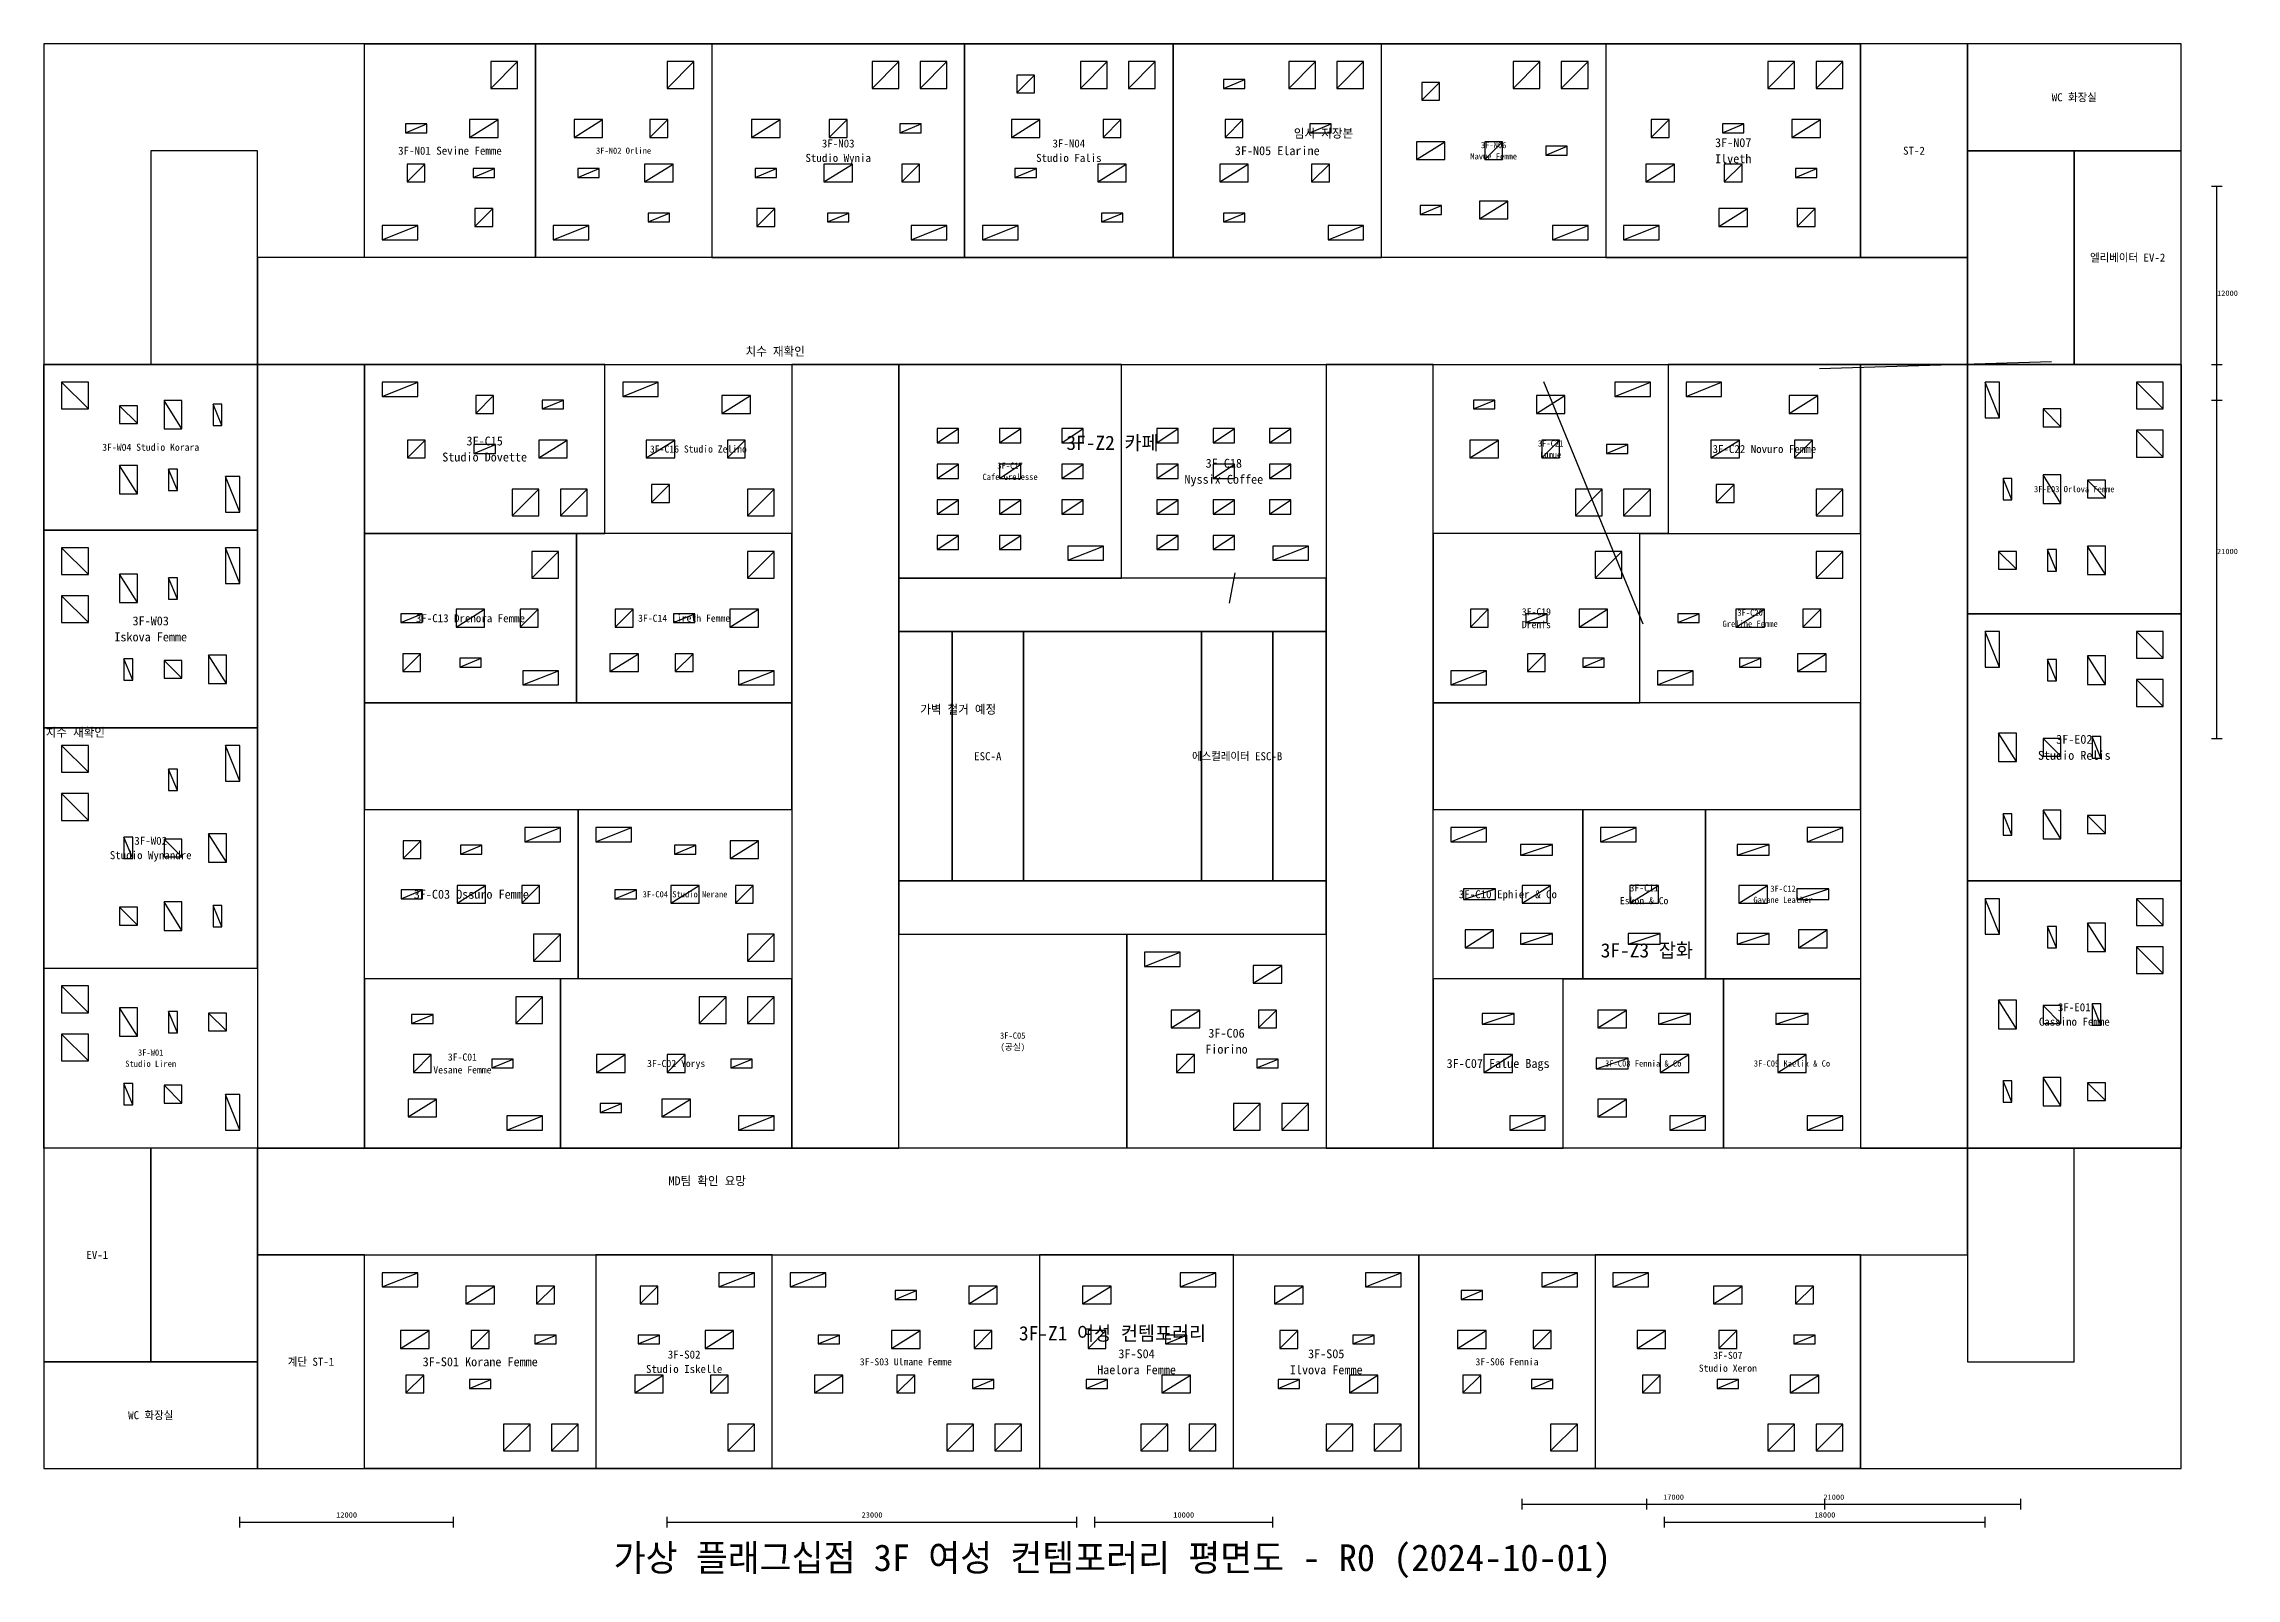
# Model space of a CAD drawing. Header units: millimetres. Extents: x 0 to 123089, y -6150 to 80000.
import ezdxf
from ezdxf.enums import TextEntityAlignment as Align

# ---------------------------------------------------------------- set-up
doc = ezdxf.new("R2010")
doc.units = ezdxf.units.MM
for name, color, linetype in [('A-EXTR-OTLN', 4, 'Continuous'), ('E-S', 5, 'Continuous'), ('ELEV', 4, 'Continuous'), ('LAYER_17', 6, 'Continuous'), ('MEMO', 1, 'Continuous'), ('STR', 9, 'Continuous'), ('TEMP', 2, 'Continuous'), ('WALL', 5, 'Continuous'), ('ZONE-TXT', 7, 'Continuous'), ('구획', 6, 'Continuous'), ('도면명', 1, 'Continuous'), ('매장명', 2, 'Continuous'), ('시설명', 6, 'Continuous'), ('임시', 1, 'Continuous'), ('존', 2, 'Continuous'), ('집기', 2, 'Continuous'), ('편의시설', 6, 'Continuous')]:
    doc.layers.add(name, color=color, linetype=linetype)

# ---------------------------------------------------------------- blocks, each defined once
blk = doc.blocks.new('카운터')
blk.add_line((-1000, -400), (1000, 400))
blk.add_lwpolyline([(-1000, -400), (1000, -400), (1000, 400), (-1000, 400)], close=True)
blk = doc.blocks.new('피팅룸')
blk.add_line((-750, -750), (750, 750))
blk.add_lwpolyline([(-750, -750), (750, -750), (750, 750), (-750, 750)], close=True)
at = {"flags": 1}
for tag, p in [('D', (-750, 1160)), ('W', (-750, 1040)), ('TYPE', (-750, 920)), ('FIXTURE_ID', (-750, 800))]:
    blk.add_attdef(tag, p, '', height=100, dxfattribs=at)
blk = doc.blocks.new('진열테이블')
blk.add_line((-800, -500), (800, 500))
blk.add_lwpolyline([(-800, -500), (800, -500), (800, 500), (-800, 500)], close=True)
at = {"flags": 1}
for tag, p in [('W', (-800, 790)), ('TYPE', (-800, 670)), ('D', (-800, 910)), ('FIXTURE_ID', (-800, 550))]:
    blk.add_attdef(tag, p, '', height=100, dxfattribs=at)
blk = doc.blocks.new('마네킹')
blk.add_line((-500, -500), (500, 500))
blk.add_lwpolyline([(-500, -500), (500, -500), (500, 500), (-500, 500)], close=True)
at = {"flags": 1}
for tag, p in [('W', (-500, 790)), ('TYPE', (-500, 670)), ('D', (-500, 910)), ('FIXTURE_ID', (-500, 550))]:
    blk.add_attdef(tag, p, '', height=100, dxfattribs=at)
blk = doc.blocks.new('행거_01')
blk.add_line((-600, -250), (600, 250))
blk.add_lwpolyline([(-600, -250), (600, -250), (600, 250), (-600, 250)], close=True)
at = {"flags": 1}
for tag, p in [('W', (-600, 540)), ('TYPE', (-600, 420)), ('D', (-600, 660)), ('FIXTURE_ID', (-600, 300))]:
    blk.add_attdef(tag, p, '', height=100, dxfattribs=at)
blk = doc.blocks.new('쇼케이스')
blk.add_line((-900, -300), (900, 300))
blk.add_lwpolyline([(-900, -300), (900, -300), (900, 300), (-900, 300)], close=True)
at = {"flags": 1}
for tag, p in [('W', (-900, 590)), ('TYPE', (-900, 470)), ('D', (-900, 710)), ('FIXTURE_ID', (-900, 350))]:
    blk.add_attdef(tag, p, '', height=100, dxfattribs=at)
blk = doc.blocks.new('식탁_4인')
blk.add_line((-600, -400), (600, 400))
blk.add_lwpolyline([(-600, -400), (600, -400), (600, 400), (-600, 400)], close=True)
at = {"flags": 1}
for tag, p in [('W', (-600, 690)), ('TYPE', (-600, 570)), ('D', (-600, 810)), ('FIXTURE_ID', (-600, 450))]:
    blk.add_attdef(tag, p, '', height=100, dxfattribs=at)

msp = doc.modelspace()

# ---------------------------------------------------------------- linework, layer by layer
at = {"layer": 'A-EXTR-OTLN'}
msp.add_lwpolyline([(120000, 0), (120000, 80000), (0, 80000), (0, 0)], close=True, dxfattribs=at)
at = {"layer": 'E-S'}
for points in [[(55000, 33000), (55000, 47000), (51000, 47000), (51000, 33000)], [(69000, 33000), (69000, 47000), (65000, 47000), (65000, 33000)]]:
    msp.add_lwpolyline(points, close=True, dxfattribs=at)
at = {"layer": 'ELEV'}
for points in [[(120000, 62000), (120000, 74000), (114000, 74000), (114000, 62000)], [(6000, 6000), (6000, 18000), (0, 18000), (0, 6000)]]:
    msp.add_lwpolyline(points, close=True, dxfattribs=at)
at = {"layer": 'LAYER_17'}
for points in [[(12000, 62000), (12000, 74000), (6000, 74000), (6000, 62000)], [(114000, 62000), (114000, 74000), (108000, 74000), (108000, 62000)], [(108000, 62000), (108000, 68000), (12000, 68000), (12000, 62000)], [(18000, 18000), (18000, 62000), (12000, 62000), (12000, 18000)], [(48000, 18000), (48000, 62000), (42000, 62000), (42000, 18000)], [(78000, 18000), (78000, 62000), (72000, 62000), (72000, 18000)], [(108000, 18000), (108000, 62000), (102000, 62000), (102000, 18000)], [(72000, 47000), (72000, 50000), (48000, 50000), (48000, 47000)], [(51000, 33000), (51000, 47000), (48000, 47000), (48000, 33000)], [(65000, 33000), (65000, 47000), (55000, 47000), (55000, 33000)], [(72000, 33000), (72000, 47000), (69000, 47000), (69000, 33000)], [(42000, 37000), (42000, 43000), (18000, 43000), (18000, 37000)], [(102000, 37000), (102000, 43000), (78000, 43000), (78000, 37000)], [(72000, 30000), (72000, 33000), (48000, 33000), (48000, 30000)], [(12000, 6000), (12000, 18000), (6000, 18000), (6000, 6000)], [(108000, 12000), (108000, 18000), (12000, 18000), (12000, 12000)], [(114000, 6000), (114000, 18000), (108000, 18000), (108000, 6000)]]:
    msp.add_lwpolyline(points, close=True, dxfattribs=at)
at = {"layer": 'STR'}
for points in [[(108000, 68000), (108000, 80000), (102000, 80000), (102000, 68000)], [(18000, 0), (18000, 12000), (12000, 12000), (12000, 0)]]:
    msp.add_lwpolyline(points, close=True, dxfattribs=at)
at = {"layer": 'TEMP'}
for p, q in [((121700, 72000), (122300, 72000)), ((122000, 60000), (122000, 72000)), ((121700, 62000), (122300, 62000)), ((122000, 41000), (122000, 62000)), ((121700, 60000), (122300, 60000)), ((121700, 41000), (122300, 41000)), ((83000, -2300), (83000, -1700)), ((83000, -2000), (100000, -2000)), ((90000, -2300), (90000, -1700)), ((90000, -2000), (111000, -2000)), ((100000, -2300), (100000, -1700)), ((111000, -2300), (111000, -1700)), ((11000, -3300), (11000, -2700)), ((11000, -3000), (23000, -3000)), ((23000, -3300), (23000, -2700)), ((35000, -3300), (35000, -2700)), ((35000, -3000), (58000, -3000)), ((58000, -3300), (58000, -2700)), ((59000, -3300), (59000, -2700)), ((59000, -3000), (69000, -3000)), ((69000, -3300), (69000, -2700)), ((91000, -3300), (91000, -2700)), ((91000, -3000), (109000, -3000)), ((109000, -3300), (109000, -2700))]:
    msp.add_line(p, q, dxfattribs=at)
at = {"layer": 'WALL'}
for p, q in [((108000, 80000), (102000, 80000)), ((102000, 80000), (102000, 68000)), ((108000, 68000), (108000, 80000)), ((120000, 80000), (108000, 80000)), ((108000, 80000), (108000, 74000)), ((120000, 74000), (120000, 80000)), ((108000, 74000), (120000, 74000)), ((120000, 74000), (114000, 74000)), ((114000, 74000), (114000, 62000)), ((120000, 62000), (120000, 74000)), ((102000, 68000), (108000, 68000)), ((114000, 62000), (120000, 62000)), ((6000, 18000), (0, 18000)), ((0, 18000), (0, 6000)), ((6000, 6000), (6000, 18000)), ((18000, 12000), (12000, 12000)), ((12000, 12000), (12000, 0)), ((18000, 0), (18000, 12000)), ((0, 6000), (6000, 6000)), ((12000, 6000), (0, 6000)), ((0, 6000), (0, 0)), ((12000, 0), (12000, 6000)), ((0, 0), (12000, 0)), ((12000, 0), (18000, 0))]:
    msp.add_line(p, q, dxfattribs=at)
at = {"layer": '구획'}
for p, q in [((12000, 41600), (0, 41600)), ((0, 41600), (0, 28100)), ((12000, 28100), (12000, 41600)), ((93300, 27500), (93300, 37000)), ((93300, 37000), (102000, 37000)), ((102000, 37000), (102000, 27500)), ((48000, 18000), (48000, 30000)), ((48000, 30000), (60800, 30000)), ((60800, 30000), (60800, 18000)), ((0, 28100), (12000, 28100)), ((102000, 27500), (93300, 27500)), ((60800, 18000), (48000, 18000)), ((102000, 12000), (87100, 12000)), ((87100, 12000), (87100, 0)), ((102000, 0), (102000, 12000)), ((87100, 0), (102000, 0))]:
    msp.add_line(p, q, dxfattribs=at)
for points in [[(27600, 68000), (18000, 68000), (18000, 80000), (27600, 80000)], [(37500, 80000), (37500, 68000), (27600, 68000), (27600, 80000)], [(37500, 68000), (51700, 68000), (51700, 80000), (37500, 80000)], [(51700, 68000), (63400, 68000), (63400, 80000), (51700, 80000)], [(75100, 80000), (63400, 80000), (63400, 68000), (75100, 68000)], [(75100, 80000), (87700, 80000), (87700, 68000), (75100, 68000)], [(102000, 80000), (87700, 80000), (87700, 68000), (102000, 68000)], [(0, 62000), (0, 52700), (12000, 52700), (12000, 62000)], [(31500, 52500), (31500, 62000), (42000, 62000), (42000, 52500)], [(48000, 50000), (60500, 50000), (60500, 62000), (48000, 62000)], [(91200, 62000), (91200, 52500), (78000, 52500), (78000, 62000)], [(102000, 52500), (102000, 62000), (91200, 62000), (91200, 52500)], [(0, 41600), (12000, 41600), (12000, 52700), (0, 52700)], [(29900, 43000), (29900, 52500), (18000, 52500), (18000, 43000)], [(29900, 52500), (29900, 43000), (42000, 43000), (42000, 52500)], [(89600, 43000), (89600, 52500), (78000, 52500), (78000, 43000)], [(89600, 43000), (89600, 52500), (102000, 52500), (102000, 43000)], [(108000, 48000), (108000, 33000), (120000, 33000), (120000, 48000)], [(30000, 27500), (18000, 27500), (18000, 37000), (30000, 37000)], [(30000, 27500), (30000, 37000), (42000, 37000), (42000, 27500)], [(86400, 37000), (86400, 27500), (78000, 27500), (78000, 37000)], [(93300, 27500), (86400, 27500), (86400, 37000), (93300, 37000)], [(60800, 18000), (60800, 30000), (72000, 30000), (72000, 18000)], [(29000, 27500), (18000, 27500), (18000, 18000), (29000, 18000)], [(42000, 27500), (29000, 27500), (29000, 18000), (42000, 18000)], [(94300, 27500), (102000, 27500), (102000, 18000), (94300, 18000)], [(31000, 12000), (31000, 0), (18000, 0), (18000, 12000)], [(40900, 12000), (31000, 12000), (31000, 0), (40900, 0)], [(55900, 0), (40900, 0), (40900, 12000), (55900, 12000)], [(55900, 0), (66800, 0), (66800, 12000), (55900, 12000)], [(77200, 12000), (77200, 0), (66800, 0), (66800, 12000)]]:
    msp.add_lwpolyline(points, close=True, dxfattribs=at)
for points in [[(31500, 62000), (18000, 62000), (18000, 52500), (31500, 52500), (31500, 61978)], [(72000, 50000), (60500, 50000), (60500, 62000), (72000, 62000), (72000, 50035)], [(108000, 62000), (108000, 48000), (120000, 48000), (120000, 62000), (108019, 62000)], [(108000, 18000), (120000, 18000), (120000, 33000), (108000, 33000), (108000, 18023)], [(0, 18000), (0, 28100), (12000, 28100), (12000, 18000), (39, 18000)], [(78000, 18000), (85300, 18000), (85300, 27500), (78000, 27500), (78000, 18040)], [(94300, 18000), (85300, 18000), (85300, 27500), (94300, 27500), (94300, 18029)], [(87100, 12000), (87100, 0), (77200, 0), (77200, 12000), (87065, 12000)]]:
    msp.add_lwpolyline(points, dxfattribs=at)
at = {"layer": '임시'}
for p, q in [((112718, 62152), (99687, 61750)), ((89796, 47424), (84223, 61024)), ((66577, 48599), (66883, 50306))]:
    msp.add_line(p, q, dxfattribs=at)
at = {"layer": '존'}
for points in [[(18000, 68000), (18000, 80000), (27600, 80000), (37500, 80000), (51700, 80000), (63400, 80000), (75100, 80000), (87700, 80000), (102000, 80000), (102000, 68000), (87700, 68000), (75100, 68000), (63400, 68000), (51700, 68000), (37500, 68000), (27600, 68000)], [(0, 28100), (0, 41600), (0, 52700), (0, 62000), (12000, 62000), (12000, 52700), (12000, 41600), (12000, 28100), (12000, 18000), (0, 18000)], [(18000, 52500), (18000, 62000), (31500, 62000), (42000, 62000), (42000, 52500), (42000, 43000), (29900, 43000), (18000, 43000)], [(48000, 62000), (60500, 62000), (72000, 62000), (72000, 50000), (60500, 50000), (48000, 50000)], [(102000, 52500), (102000, 43000), (89600, 43000), (78000, 43000), (78000, 52500), (78000, 62000), (91200, 62000), (102000, 62000)], [(108000, 18000), (108000, 33000), (108000, 48000), (108000, 62000), (120000, 62000), (120000, 48000), (120000, 33000), (120000, 18000)], [(30000, 37000), (42000, 37000), (42000, 27500), (42000, 18000), (29000, 18000), (18000, 18000), (18000, 27500), (18000, 37000)], [(78000, 37000), (86400, 37000), (93300, 37000), (102000, 37000), (102000, 27500), (102000, 18000), (94300, 18000), (85300, 18000), (78000, 18000), (78000, 27500)], [(60800, 18000), (48000, 18000), (48000, 30000), (60800, 30000), (72000, 30000), (72000, 18000)], [(66800, 12000), (77200, 12000), (87100, 12000), (102000, 12000), (102000, 0), (87100, 0), (77200, 0), (66800, 0), (55900, 0), (40900, 0), (31000, 0), (18000, 0), (18000, 12000), (31000, 12000), (40900, 12000), (55900, 12000)]]:
    msp.add_lwpolyline(points, close=True, dxfattribs=at)
at = {"layer": '편의시설'}
for points in [[(120000, 74000), (120000, 80000), (108000, 80000), (108000, 74000)], [(12000, 0), (12000, 6000), (0, 6000), (0, 0)]]:
    msp.add_lwpolyline(points, close=True, dxfattribs=at)

# ---------------------------------------------------------------- block references
at = {"layer": '집기'}
for name, p in [('피팅룸', (25850, 78250)), ('피팅룸', (35750, 78250)), ('피팅룸', (47250, 78250)), ('피팅룸', (49950, 78250)), ('피팅룸', (58950, 78250)), ('피팅룸', (61650, 78250)), ('피팅룸', (70650, 78250)), ('피팅룸', (73350, 78250)), ('피팅룸', (83250, 78250)), ('피팅룸', (85950, 78250)), ('피팅룸', (97550, 78250)), ('피팅룸', (100250, 78250)), ('마네킹', (55125, 77750)), ('행거_01', (66825, 77750)), ('마네킹', (77867, 77333)), ('행거_01', (20900, 75250)), ('진열테이블', (24700, 75250)), ('진열테이블', (30575, 75250)), ('마네킹', (34525, 75250)), ('진열테이블', (40533, 75250)), ('마네킹', (44600, 75250)), ('행거_01', (48667, 75250)), ('진열테이블', (55125, 75250)), ('마네킹', (59975, 75250)), ('마네킹', (66825, 75250)), ('행거_01', (71675, 75250)), ('마네킹', (90750, 75250)), ('행거_01', (94850, 75250)), ('진열테이블', (98950, 75250)), ('진열테이블', (77867, 74000)), ('마네킹', (81400, 74000)), ('행거_01', (84933, 74000)), ('마네킹', (20900, 72750)), ('행거_01', (24700, 72750)), ('행거_01', (30575, 72750)), ('진열테이블', (34525, 72750)), ('행거_01', (40533, 72750)), ('진열테이블', (44600, 72750)), ('마네킹', (48667, 72750)), ('행거_01', (55125, 72750)), ('진열테이블', (59975, 72750)), ('진열테이블', (66825, 72750)), ('마네킹', (71675, 72750)), ('진열테이블', (90750, 72750)), ('마네킹', (94850, 72750)), ('행거_01', (98950, 72750)), ('마네킹', (24700, 70250)), ('행거_01', (34525, 70250)), ('마네킹', (40533, 70250)), ('행거_01', (44600, 70250)), ('행거_01', (59975, 70250)), ('행거_01', (66825, 70250)), ('행거_01', (77867, 70667)), ('진열테이블', (81400, 70667)), ('진열테이블', (94850, 70250)), ('마네킹', (98950, 70250)), ('카운터', (20000, 69400)), ('카운터', (29600, 69400)), ('카운터', (49700, 69400)), ('카운터', (53700, 69400)), ('카운터', (73100, 69400)), ('카운터', (85700, 69400)), ('카운터', (89700, 69400)), ('카운터', (20000, 60600)), ('카운터', (33500, 60600)), ('카운터', (89200, 60600)), ('카운터', (93200, 60600)), ('마네킹', (24750, 59750)), ('행거_01', (28583, 59750)), ('진열테이블', (38875, 59750)), ('행거_01', (80867, 59750)), ('진열테이블', (84600, 59750)), ('진열테이블', (98800, 59750)), ('식탁_4인', (50750, 58000)), ('식탁_4인', (54250, 58000)), ('식탁_4인', (57750, 58000)), ('식탁_4인', (63083, 58000)), ('식탁_4인', (66250, 58000)), ('식탁_4인', (69417, 58000)), ('마네킹', (20917, 57250)), ('행거_01', (24750, 57250)), ('진열테이블', (28583, 57250)), ('진열테이블', (34625, 57250)), ('마네킹', (38875, 57250)), ('진열테이블', (80867, 57250)), ('마네킹', (84600, 57250)), ('행거_01', (88333, 57250)), ('진열테이블', (94400, 57250)), ('마네킹', (98800, 57250)), ('식탁_4인', (50750, 56000)), ('식탁_4인', (54250, 56000)), ('식탁_4인', (57750, 56000)), ('식탁_4인', (63083, 56000)), ('식탁_4인', (66250, 56000)), ('식탁_4인', (69417, 56000)), ('피팅룸', (27050, 54250)), ('피팅룸', (29750, 54250)), ('마네킹', (34625, 54750)), ('피팅룸', (40250, 54250)), ('식탁_4인', (50750, 54000)), ('식탁_4인', (54250, 54000)), ('식탁_4인', (57750, 54000)), ('식탁_4인', (63083, 54000)), ('식탁_4인', (66250, 54000)), ('식탁_4인', (69417, 54000)), ('피팅룸', (86750, 54250)), ('피팅룸', (89450, 54250)), ('마네킹', (94400, 54750)), ('피팅룸', (100250, 54250)), ('식탁_4인', (50750, 52000)), ('식탁_4인', (54250, 52000)), ('카운터', (58500, 51400)), ('식탁_4인', (63083, 52000)), ('식탁_4인', (66250, 52000)), ('카운터', (70000, 51400)), ('피팅룸', (28150, 50750)), ('피팅룸', (40250, 50750)), ('피팅룸', (87850, 50750)), ('피팅룸', (100250, 50750)), ('진열테이블', (23950, 47750)), ('마네킹', (27250, 47750)), ('마네킹', (32583, 47750)), ('진열테이블', (39317, 47750)), ('마네킹', (80600, 47750)), ('진열테이블', (87000, 47750)), ('진열테이블', (95800, 47750)), ('마네킹', (99267, 47750)), ('행거_01', (20650, 47750)), ('행거_01', (35950, 47750)), ('행거_01', (83800, 47750)), ('행거_01', (92333, 47750)), ('마네킹', (20650, 45250)), ('진열테이블', (32583, 45250)), ('마네킹', (35950, 45250)), ('마네킹', (83800, 45250)), ('진열테이블', (99267, 45250)), ('행거_01', (23950, 45250)), ('카운터', (27900, 44400)), ('카운터', (40000, 44400)), ('카운터', (80000, 44400)), ('행거_01', (87000, 45250)), ('카운터', (91600, 44400)), ('행거_01', (95800, 45250)), ('카운터', (28000, 35600)), ('카운터', (32000, 35600)), ('카운터', (80000, 35600)), ('카운터', (88400, 35600)), ('카운터', (100000, 35600)), ('마네킹', (20667, 34750)), ('행거_01', (24000, 34750)), ('행거_01', (36000, 34750)), ('진열테이블', (39333, 34750)), ('쇼케이스', (83800, 34750)), ('쇼케이스', (95975, 34750)), ('행거_01', (20667, 32250)), ('진열테이블', (24000, 32250)), ('마네킹', (27333, 32250)), ('행거_01', (32667, 32250)), ('진열테이블', (36000, 32250)), ('마네킹', (39333, 32250)), ('쇼케이스', (80600, 32250)), ('진열테이블', (83800, 32250)), ('진열테이블', (89850, 32250)), ('진열테이블', (95975, 32250)), ('쇼케이스', (99325, 32250)), ('피팅룸', (28250, 29250)), ('피팅룸', (40250, 29250)), ('진열테이블', (80600, 29750)), ('쇼케이스', (83800, 29750)), ('쇼케이스', (89850, 29750)), ('쇼케이스', (95975, 29750)), ('진열테이블', (99325, 29750)), ('카운터', (62800, 28600)), ('진열테이블', (68700, 27750)), ('피팅룸', (27250, 25750)), ('피팅룸', (37550, 25750)), ('피팅룸', (40250, 25750)), ('행거_01', (21250, 25250)), ('진열테이블', (64100, 25250)), ('마네킹', (68700, 25250)), ('쇼케이스', (81650, 25250)), ('진열테이블', (88050, 25250)), ('쇼케이스', (91550, 25250)), ('쇼케이스', (98150, 25250)), ('마네킹', (21250, 22750)), ('행거_01', (25750, 22750)), ('진열테이블', (31833, 22750)), ('마네킹', (35500, 22750)), ('행거_01', (39167, 22750)), ('마네킹', (64100, 22750)), ('행거_01', (68700, 22750)), ('진열테이블', (81650, 22750)), ('쇼케이스', (88050, 22750)), ('진열테이블', (91550, 22750)), ('진열테이블', (98150, 22750)), ('진열테이블', (21250, 20250)), ('카운터', (27000, 19400)), ('행거_01', (31833, 20250)), ('진열테이블', (35500, 20250)), ('카운터', (40000, 19400)), ('피팅룸', (67550, 19750)), ('피팅룸', (70250, 19750)), ('카운터', (83300, 19400)), ('진열테이블', (88050, 20250)), ('카운터', (92300, 19400)), ('카운터', (100000, 19400)), ('카운터', (20000, 10600)), ('진열테이블', (24500, 9750)), ('마네킹', (28167, 9750)), ('마네킹', (33975, 9750)), ('카운터', (38900, 10600)), ('카운터', (42900, 10600)), ('행거_01', (48400, 9750)), ('진열테이블', (52733, 9750)), ('진열테이블', (59125, 9750)), ('카운터', (64800, 10600)), ('진열테이블', (69900, 9750)), ('카운터', (75200, 10600)), ('행거_01', (80175, 9750)), ('카운터', (85100, 10600)), ('카운터', (89100, 10600)), ('진열테이블', (94550, 9750)), ('마네킹', (98850, 9750)), ('진열테이블', (20833, 7250)), ('마네킹', (24500, 7250)), ('행거_01', (28167, 7250)), ('행거_01', (33975, 7250)), ('진열테이블', (37925, 7250)), ('행거_01', (44067, 7250)), ('진열테이블', (48400, 7250)), ('마네킹', (52733, 7250)), ('마네킹', (59125, 7250)), ('행거_01', (63575, 7250)), ('마네킹', (69900, 7250)), ('행거_01', (74100, 7250)), ('진열테이블', (80175, 7250)), ('마네킹', (84125, 7250)), ('진열테이블', (90250, 7250)), ('마네킹', (94550, 7250)), ('행거_01', (98850, 7250)), ('마네킹', (20833, 4750)), ('행거_01', (24500, 4750)), ('진열테이블', (33975, 4750)), ('마네킹', (37925, 4750)), ('진열테이블', (44067, 4750)), ('마네킹', (48400, 4750)), ('행거_01', (52733, 4750)), ('행거_01', (59125, 4750)), ('진열테이블', (63575, 4750)), ('행거_01', (69900, 4750)), ('진열테이블', (74100, 4750)), ('마네킹', (80175, 4750)), ('행거_01', (84125, 4750)), ('마네킹', (90250, 4750)), ('행거_01', (94550, 4750)), ('진열테이블', (98850, 4750)), ('피팅룸', (26550, 1750)), ('피팅룸', (29250, 1750)), ('피팅룸', (39150, 1750)), ('피팅룸', (51450, 1750)), ('피팅룸', (54150, 1750)), ('피팅룸', (62350, 1750)), ('피팅룸', (65050, 1750)), ('피팅룸', (72750, 1750)), ('피팅룸', (75450, 1750)), ('피팅룸', (85350, 1750)), ('피팅룸', (97550, 1750)), ('피팅룸', (100250, 1750))]:
    msp.add_blockref(name, p, dxfattribs=at)
at = {"layer": '집기', "rotation": 90}
for name, p in [('피팅룸', (1750, 60250)), ('카운터', (109400, 60000)), ('피팅룸', (118250, 60250)), ('마네킹', (4750, 59175)), ('진열테이블', (7250, 59175)), ('행거_01', (9750, 59175)), ('마네킹', (112750, 59000)), ('피팅룸', (118250, 57550)), ('진열테이블', (4750, 55525)), ('행거_01', (7250, 55525)), ('카운터', (10600, 54700)), ('행거_01', (110250, 55000)), ('진열테이블', (112750, 55000)), ('마네킹', (115250, 55000)), ('피팅룸', (1750, 50950)), ('카운터', (10600, 50700)), ('진열테이블', (115250, 51000)), ('마네킹', (110250, 51000)), ('행거_01', (112750, 51000)), ('진열테이블', (4750, 49425)), ('행거_01', (7250, 49425)), ('피팅룸', (1750, 48250)), ('카운터', (109400, 46000)), ('피팅룸', (118250, 46250)), ('진열테이블', (9750, 44875)), ('진열테이블', (115250, 44833)), ('행거_01', (4750, 44875)), ('마네킹', (7250, 44875)), ('행거_01', (112750, 44833)), ('피팅룸', (118250, 43550)), ('진열테이블', (110250, 40500)), ('마네킹', (112750, 40500)), ('행거_01', (115250, 40500)), ('피팅룸', (1750, 39850)), ('카운터', (10600, 39600)), ('행거_01', (7250, 38683)), ('피팅룸', (1750, 37150)), ('진열테이블', (112750, 36167)), ('행거_01', (110250, 36167)), ('마네킹', (115250, 36167)), ('행거_01', (4750, 34850)), ('마네킹', (7250, 34850)), ('진열테이블', (9750, 34850)), ('마네킹', (4750, 31017)), ('진열테이블', (7250, 31017)), ('행거_01', (9750, 31017)), ('카운터', (109400, 31000)), ('피팅룸', (118250, 31250)), ('행거_01', (112750, 29833)), ('진열테이블', (115250, 29833)), ('피팅룸', (118250, 28550)), ('피팅룸', (1750, 26350)), ('진열테이블', (4750, 25075)), ('진열테이블', (110250, 25500)), ('마네킹', (112750, 25500)), ('행거_01', (115250, 25500)), ('행거_01', (7250, 25075)), ('마네킹', (9750, 25075)), ('피팅룸', (1750, 23650)), ('행거_01', (4750, 21025)), ('마네킹', (7250, 21025)), ('카운터', (10600, 20000)), ('행거_01', (110250, 21167)), ('진열테이블', (112750, 21167)), ('마네킹', (115250, 21167))]:
    msp.add_blockref(name, p, dxfattribs=at)

# ---------------------------------------------------------------- texts
at = {"layer": 'E-S'}
for s, p in [('ESC-A', (53000, 40000)), ('에스컬레이터 ESC-B', (67000, 40000))]:
    msp.add_text(s, height=450, dxfattribs=at).set_placement(p, align=Align.MIDDLE_CENTER)
at = {"layer": 'ELEV'}
for s, p in [('엘리베이터 EV-2', (117000, 68000)), ('EV-1', (3000, 12000))]:
    msp.add_text(s, height=450, dxfattribs=at).set_placement(p, align=Align.MIDDLE_CENTER)
at = {"layer": 'MEMO'}
for s, p in [('임시 저장본', (71846, 74980)), ('치수 재확인', (41064, 62735)), ('가벽 철거 예정', (51339, 42637)), ('치수 재확인', (1766, 41344)), ('MD팀 확인 요망', (37246, 16161))]:
    msp.add_text(s, height=500, dxfattribs=at).set_placement(p, align=Align.MIDDLE_CENTER)
at = {"layer": 'STR'}
for s, p in [('ST-2', (105000, 74000)), ('계단 ST-1', (15000, 6000))]:
    msp.add_text(s, height=450, dxfattribs=at).set_placement(p, align=Align.MIDDLE_CENTER)
at = {"layer": 'TEMP'}
for s, p in [('12000', (122600, 66000)), ('21000', (122600, 51500)), ('12000', (17000, -2600)), ('23000', (46500, -2600)), ('10000', (64000, -2600)), ('17000', (91500, -1600)), ('18000', (100000, -2600)), ('21000', (100500, -1600))]:
    msp.add_text(s, height=300, dxfattribs=at).set_placement(p, align=Align.MIDDLE_CENTER)
at = {"layer": 'ZONE-TXT'}
for s, p in [('3F-Z2 카페', (60000, 57600)), ('3F-Z3 잡화', (90000, 29100)), ('3F-Z1 여성 컨템포러리', (60000, 7600))]:
    msp.add_text(s, height=800, dxfattribs=at).set_placement(p, align=Align.MIDDLE_CENTER)
at = {"layer": '도면명'}
msp.add_text('가상 플래그십점 3F 여성 컨템포러리 평면도 - R0 (2024-10-01)', height=1500, dxfattribs=at).set_placement((60000, -5000), align=Align.MIDDLE_CENTER)
at = {"layer": '매장명'}
for s, height, p in [('3F-N01 Sevine Femme', 450, (22800, 74000)), ('3F-N02 Orline', 350, (32550, 74000)), ('3F-N03', 450, (44600, 74405)), ('3F-N04', 450, (57550, 74405)), ('3F-N05 Elarine', 500, (69250, 74000)), ('Mavue Femme', 350, (81400, 73685)), ('3F-N06', 350, (81400, 74315)), ('3F-N07', 500, (94850, 74450)), ('Studio Wynia', 450, (44600, 73595)), ('Studio Falis', 450, (57550, 73595)), ('Ilveth', 500, (94850, 73550)), ('3F-C15', 500, (24750, 57700)), ('3F-W04 Studio Korara', 400, (6000, 57350)), ('Studio Dovette', 500, (24750, 56800)), ('3F-C16 Studio Zelino', 400, (36750, 57250)), ('3F-C18', 500, (66250, 56450)), ('3F-C21', 350, (84600, 57565)), ('Lumue', 350, (84600, 56935)), ('3F-C22 Novuro Femme', 450, (96600, 57250)), ('Cafe Grelesse', 350, (54250, 55685)), ('3F-C17', 350, (54250, 56315)), ('Nyssix Coffee', 500, (66250, 55550)), ('3F-E03 Orlova Femme', 350, (114000, 55000)), ('3F-C19', 400, (83800, 48110)), ('3F-C20', 350, (95800, 48065)), ('Iskova Femme', 500, (6000, 46700)), ('3F-W03', 500, (6000, 47600)), ('3F-C13 Drenora Femme', 450, (23950, 47750)), ('3F-C14 Lireth Femme', 400, (35950, 47750)), ('Drenis', 400, (83800, 47390)), ('Greline Femme', 350, (95800, 47435)), ('3F-E02', 500, (114000, 40950)), ('Studio Relis', 500, (114000, 40050)), ('Studio Wynandre', 450, (6000, 34445)), ('3F-W02', 450, (6000, 35255)), ('3F-C03 Ossuro Femme', 500, (24000, 32250)), ('3F-C04 Studio Nerane', 350, (36000, 32250)), ('3F-C10 Ephier & Co', 450, (82200, 32250)), ('Eskon & Co', 400, (89850, 31890)), ('3F-C11', 400, (89850, 32610)), ('Gavane Leather', 350, (97650, 31935)), ('3F-C12', 350, (97650, 32565)), ('3F-E01', 450, (114000, 25905)), ('3F-C06', 500, (66400, 24450)), ('Cassino Femme', 450, (114000, 25095)), ('3F-W01', 350, (6000, 23365)), ('3F-C05', 350, (54400, 24315)), ('(공실)', 350, (54400, 23685)), ('Fiorino', 500, (66400, 23550)), ('Studio Liren', 350, (6000, 22735)), ('Vesane Femme', 400, (23500, 22390)), ('3F-C01', 400, (23500, 23110)), ('3F-C02 Yorys', 400, (35500, 22750)), ('3F-C07 Falue Bags', 500, (81650, 22750)), ('3F-C08 Fennia & Co', 350, (89800, 22750)), ('3F-C09 Kaelix & Co', 350, (98150, 22750)), ('3F-S01 Korane Femme', 500, (24500, 6000)), ('3F-S02', 450, (35950, 6405)), ('3F-S03 Ulmane Femme', 400, (48400, 6000)), ('3F-S04', 500, (61350, 6450)), ('3F-S05', 500, (72000, 6450)), ('3F-S06 Fennia', 400, (82150, 6000)), ('3F-S07', 400, (94550, 6360)), ('Studio Iskelle', 450, (35950, 5595)), ('Haelora Femme', 500, (61350, 5550)), ('Ilvova Femme', 500, (72000, 5550)), ('Studio Xeron', 400, (94550, 5640))]:
    msp.add_text(s, height=height, dxfattribs=at).set_placement(p, align=Align.MIDDLE_CENTER)
at = {"layer": '시설명'}
for p in [(114000, 77000), (6000, 3000)]:
    msp.add_text('WC 화장실', height=450, dxfattribs=at).set_placement(p, align=Align.MIDDLE_CENTER)

doc.saveas('drawing.dxf')
